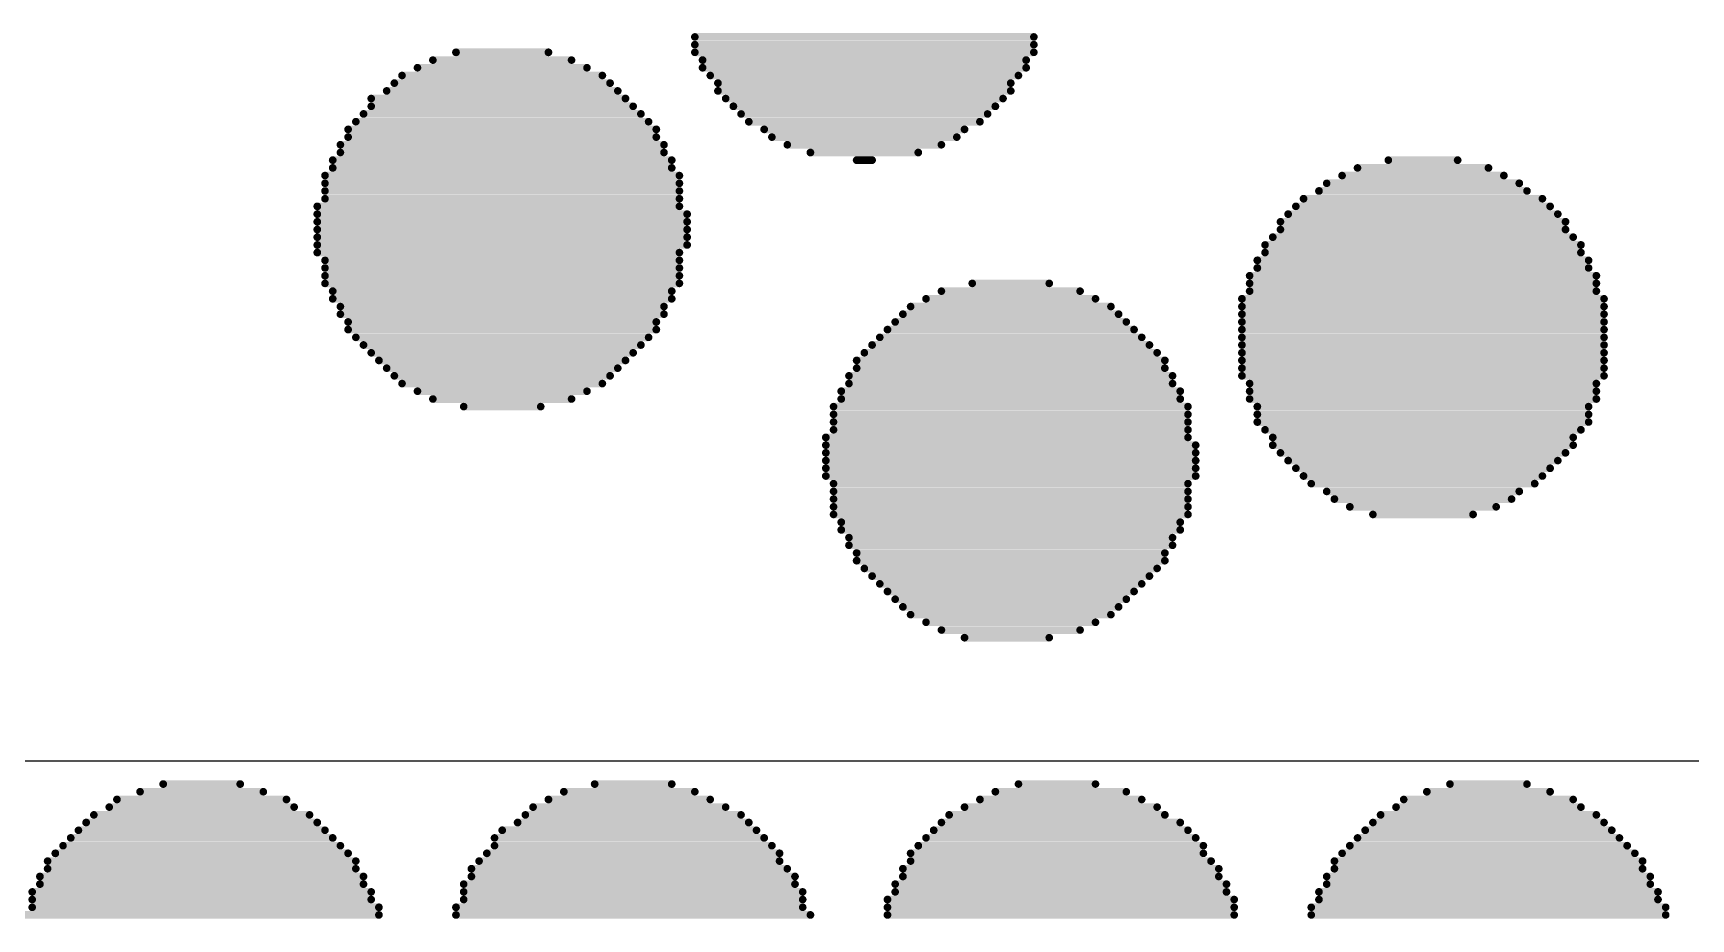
# Model space of a CAD drawing. Header units: millimetres. Extents: x 45 to 209, y 90 to 189.
# Drawn here: x 72.305 to 73.671, y 97.236 to 97.966 of the extents above; entities that cross this region are included whole.
import ezdxf

# ---------------------------------------------------------------- set-up
doc = ezdxf.new("R2010")
doc.units = ezdxf.units.MM
doc.layers.add('TopLayer', color=1, linetype='Continuous')
doc.layers.add('TopOverlay', color=2, linetype='Continuous')

# ---------------------------------------------------------------- blocks, each defined once
blk = doc.blocks.new('5394DE47_A0E8_4329_8464_7791B7C19310_62')
at = {"layer": 'TopOverlay', "const_width": 0.00635}
for points in [[(5.1704, 3.8071), (5.4498, 3.8071)], [(5.1704, 3.8007), (5.4498, 3.8007)], [(4.9418, 3.7817), (5.0815, 3.7817)], [(4.9545, 3.788), (5.0688, 3.788)], [(4.9736, 3.7944), (5.0498, 3.7944)], [(5.1704, 3.7944), (5.4498, 3.7944)], [(5.1768, 3.788), (5.4435, 3.788)], [(5.1768, 3.7817), (5.4435, 3.7817)], [(4.9228, 3.769), (5.1006, 3.769)], [(4.9291, 3.7753), (5.0942, 3.7753)], [(5.1831, 3.7753), (5.4371, 3.7753)], [(5.1895, 3.769), (5.4308, 3.769)], [(4.9037, 3.7563), (5.1133, 3.7563)], [(4.9164, 3.7626), (5.1069, 3.7626)], [(5.1895, 3.7626), (5.4308, 3.7626)], [(5.1958, 3.7563), (5.4244, 3.7563)], [(4.8974, 3.7436), (5.126, 3.7436)], [(4.9037, 3.7499), (5.1196, 3.7499)], [(5.2022, 3.7499), (5.4181, 3.7499)], [(5.2085, 3.7436), (5.4117, 3.7436)], [(4.8847, 3.7309), (5.1387, 3.7309)], [(4.891, 3.7372), (5.1323, 3.7372)], [(5.2149, 3.7372), (5.4054, 3.7372)], [(5.2276, 3.7309), (5.3927, 3.7309)], [(4.8783, 3.7182), (5.145, 3.7182)], [(4.8847, 3.7245), (5.1387, 3.7245)], [(5.2339, 3.7245), (5.3863, 3.7245)], [(5.2466, 3.7182), (5.3736, 3.7182)], [(4.872, 3.7055), (5.1514, 3.7055)], [(4.872, 3.6991), (5.1514, 3.6991)], [(4.8783, 3.7118), (5.145, 3.7118)], [(5.2657, 3.7118), (5.3546, 3.7118)], [(5.3038, 3.7055), (5.3165, 3.7055)], [(5.7165, 3.6991), (5.8245, 3.6991)], [(5.7419, 3.7055), (5.7991, 3.7055)], [(4.8656, 3.6928), (5.1577, 3.6928)], [(4.8656, 3.6864), (5.1577, 3.6864)], [(5.6911, 3.6864), (5.8499, 3.6864)], [(5.7038, 3.6928), (5.8372, 3.6928)], [(4.8656, 3.6801), (5.1577, 3.6801)], [(4.8656, 3.6737), (5.1577, 3.6737)], [(5.6721, 3.6737), (5.8689, 3.6737)], [(5.6848, 3.6801), (5.8562, 3.6801)], [(4.8593, 3.6674), (5.1577, 3.6674)], [(4.8593, 3.661), (5.1641, 3.661)], [(5.6594, 3.661), (5.8816, 3.661)], [(5.6657, 3.6674), (5.8753, 3.6674)], [(4.8593, 3.6547), (5.1641, 3.6547)], [(4.8593, 3.6483), (5.1641, 3.6483)], [(5.653, 3.6547), (5.888, 3.6547)], [(5.653, 3.6483), (5.888, 3.6483)], [(4.8593, 3.642), (5.1641, 3.642)], [(4.8593, 3.6356), (5.1641, 3.6356)], [(5.6403, 3.6356), (5.9007, 3.6356)], [(5.6467, 3.642), (5.8943, 3.642)], [(4.8593, 3.6293), (5.1577, 3.6293)], [(4.8656, 3.6229), (5.1577, 3.6229)], [(5.634, 3.6229), (5.907, 3.6229)], [(5.6403, 3.6293), (5.9007, 3.6293)], [(4.8656, 3.6166), (5.1577, 3.6166)], [(4.8656, 3.6102), (5.1577, 3.6102)], [(4.8656, 3.6039), (5.1577, 3.6039)], [(5.399, 3.6039), (5.4625, 3.6039)], [(5.6276, 3.6102), (5.9134, 3.6102)], [(5.6276, 3.6039), (5.9134, 3.6039)], [(5.634, 3.6166), (5.907, 3.6166)], [(4.872, 3.5975), (5.1514, 3.5975)], [(4.872, 3.5912), (5.1514, 3.5912)], [(5.3609, 3.5912), (5.5006, 3.5912)], [(5.3736, 3.5975), (5.4879, 3.5975)], [(5.6213, 3.5912), (5.9197, 3.5912)], [(5.6276, 3.5975), (5.9134, 3.5975)], [(4.8783, 3.5848), (5.145, 3.5848)], [(4.8783, 3.5785), (5.145, 3.5785)], [(5.3419, 3.5785), (5.5197, 3.5785)], [(5.3482, 3.5848), (5.5133, 3.5848)], [(5.6213, 3.5848), (5.9197, 3.5848)], [(5.6213, 3.5785), (5.9197, 3.5785)], [(4.8847, 3.5721), (5.1387, 3.5721)], [(4.8847, 3.5658), (5.1387, 3.5658)], [(5.3292, 3.5658), (5.5324, 3.5658)], [(5.3355, 3.5721), (5.526, 3.5721)], [(5.6213, 3.5721), (5.9197, 3.5721)], [(5.6213, 3.5658), (5.9197, 3.5658)], [(4.891, 3.5594), (5.1323, 3.5594)], [(4.8974, 3.5531), (5.126, 3.5531)], [(5.3165, 3.5531), (5.5451, 3.5531)], [(5.3228, 3.5594), (5.5387, 3.5594)], [(5.6213, 3.5594), (5.9197, 3.5594)], [(5.6213, 3.5531), (5.9197, 3.5531)], [(4.9037, 3.5467), (5.1196, 3.5467)], [(4.9101, 3.5404), (5.1133, 3.5404)], [(5.3038, 3.5404), (5.5578, 3.5404)], [(5.3101, 3.5467), (5.5514, 3.5467)], [(5.6213, 3.5467), (5.9197, 3.5467)], [(5.6213, 3.5404), (5.9197, 3.5404)], [(4.9164, 3.534), (5.1069, 3.534)], [(4.9228, 3.5277), (5.1006, 3.5277)], [(5.2974, 3.5277), (5.5641, 3.5277)], [(5.3038, 3.534), (5.5578, 3.534)], [(5.6213, 3.534), (5.9197, 3.534)], [(5.6213, 3.5277), (5.9197, 3.5277)], [(4.9291, 3.5213), (5.0942, 3.5213)], [(4.9418, 3.515), (5.0815, 3.515)], [(4.9545, 3.5086), (5.0688, 3.5086)], [(5.2911, 3.515), (5.5705, 3.515)], [(5.2911, 3.5086), (5.5705, 3.5086)], [(5.2974, 3.5213), (5.5641, 3.5213)], [(5.6276, 3.5213), (5.9134, 3.5213)], [(5.6276, 3.515), (5.9134, 3.515)], [(5.6276, 3.5086), (5.9134, 3.5086)], [(4.9799, 3.5023), (5.0434, 3.5023)], [(5.2847, 3.5023), (5.5768, 3.5023)], [(5.2847, 3.4959), (5.5768, 3.4959)], [(5.634, 3.5023), (5.907, 3.5023)], [(5.634, 3.4959), (5.907, 3.4959)], [(5.2847, 3.4896), (5.5768, 3.4896)], [(5.2847, 3.4832), (5.5768, 3.4832)], [(5.634, 3.4896), (5.907, 3.4896)], [(5.6403, 3.4832), (5.9007, 3.4832)], [(5.2784, 3.4769), (5.5768, 3.4769)], [(5.2784, 3.4705), (5.5832, 3.4705)], [(5.6467, 3.4769), (5.8943, 3.4769)], [(5.6467, 3.4705), (5.8943, 3.4705)], [(5.2784, 3.4642), (5.5832, 3.4642)], [(5.2784, 3.4578), (5.5832, 3.4578)], [(5.653, 3.4642), (5.888, 3.4642)], [(5.6594, 3.4578), (5.8816, 3.4578)], [(5.2784, 3.4515), (5.5832, 3.4515)], [(5.2784, 3.4451), (5.5832, 3.4451)], [(5.6657, 3.4515), (5.8753, 3.4515)], [(5.6721, 3.4451), (5.8689, 3.4451)], [(5.2847, 3.4388), (5.5768, 3.4388)], [(5.2847, 3.4324), (5.5768, 3.4324)], [(5.2847, 3.4261), (5.5768, 3.4261)], [(5.6784, 3.4388), (5.8626, 3.4388)], [(5.6911, 3.4324), (5.8499, 3.4324)], [(5.6975, 3.4261), (5.8435, 3.4261)], [(5.2847, 3.4197), (5.5768, 3.4197)], [(5.2847, 3.4134), (5.5768, 3.4134)], [(5.7102, 3.4197), (5.8308, 3.4197)], [(5.7292, 3.4134), (5.8118, 3.4134)], [(5.2911, 3.407), (5.5705, 3.407)], [(5.2911, 3.4007), (5.5705, 3.4007)], [(5.2974, 3.3943), (5.5641, 3.3943)], [(5.2974, 3.388), (5.5641, 3.388)], [(5.3038, 3.3816), (5.5578, 3.3816)], [(5.3038, 3.3753), (5.5578, 3.3753)], [(5.3101, 3.3689), (5.5514, 3.3689)], [(5.3165, 3.3626), (5.5451, 3.3626)], [(5.3228, 3.3562), (5.5387, 3.3562)], [(5.3292, 3.3499), (5.5324, 3.3499)], [(5.3355, 3.3435), (5.526, 3.3435)], [(5.3419, 3.3372), (5.5197, 3.3372)], [(5.3482, 3.3308), (5.5133, 3.3308)], [(5.3609, 3.3245), (5.5006, 3.3245)], [(5.3736, 3.3181), (5.4879, 3.3181)], [(5.3927, 3.3118), (5.4625, 3.3118)], [(4.7132, 3.1848), (4.8148, 3.1848)], [(4.7323, 3.1911), (4.7958, 3.1911)], [(5.0625, 3.1848), (5.1704, 3.1848)], [(5.0879, 3.1911), (5.1514, 3.1911)], [(5.4181, 3.1848), (5.526, 3.1848)], [(5.4371, 3.1911), (5.5006, 3.1911)], [(5.7737, 3.1848), (5.8753, 3.1848)], [(5.7927, 3.1911), (5.8562, 3.1911)], [(4.6878, 3.1721), (4.8402, 3.1721)], [(4.6942, 3.1784), (4.8339, 3.1784)], [(5.0371, 3.1721), (5.1958, 3.1721)], [(5.0498, 3.1784), (5.1831, 3.1784)], [(5.3927, 3.1721), (5.5514, 3.1721)], [(5.4054, 3.1784), (5.5387, 3.1784)], [(5.7483, 3.1721), (5.9007, 3.1721)], [(5.7546, 3.1784), (5.8943, 3.1784)], [(4.6624, 3.153), (4.8656, 3.153)], [(4.6688, 3.1594), (4.8593, 3.1594)], [(4.6751, 3.1657), (4.8529, 3.1657)], [(5.0117, 3.153), (5.2212, 3.153)], [(5.0244, 3.1594), (5.2149, 3.1594)], [(5.0307, 3.1657), (5.2085, 3.1657)], [(5.3673, 3.153), (5.5768, 3.153)], [(5.3736, 3.1594), (5.5705, 3.1594)], [(5.38, 3.1657), (5.5578, 3.1657)], [(5.7229, 3.153), (5.9261, 3.153)], [(5.7292, 3.1594), (5.9197, 3.1594)], [(5.7356, 3.1657), (5.9134, 3.1657)], [(4.6497, 3.1403), (4.8783, 3.1403)], [(4.6561, 3.1467), (4.872, 3.1467)], [(5.0053, 3.1467), (5.2276, 3.1467)], [(5.0053, 3.1403), (5.2339, 3.1403)], [(5.3546, 3.1403), (5.5895, 3.1403)], [(5.3609, 3.1467), (5.5832, 3.1467)], [(5.7102, 3.1403), (5.9388, 3.1403)], [(5.7165, 3.1467), (5.9324, 3.1467)], [(4.637, 3.1276), (4.891, 3.1276)], [(4.6434, 3.134), (4.8847, 3.134)], [(4.9926, 3.1276), (5.2403, 3.1276)], [(4.999, 3.134), (5.2403, 3.134)], [(5.3482, 3.134), (5.5895, 3.134)], [(5.3482, 3.1276), (5.5959, 3.1276)], [(5.6975, 3.1276), (5.9515, 3.1276)], [(5.7038, 3.134), (5.9451, 3.134)], [(4.6307, 3.1149), (4.8974, 3.1149)], [(4.637, 3.1213), (4.891, 3.1213)], [(4.9863, 3.1213), (5.2466, 3.1213)], [(4.9863, 3.1149), (5.253, 3.1149)], [(5.3419, 3.1213), (5.6022, 3.1213)], [(5.3419, 3.1149), (5.6022, 3.1149)], [(5.6911, 3.1149), (5.9578, 3.1149)], [(5.6975, 3.1213), (5.9515, 3.1213)], [(4.6243, 3.1022), (4.9037, 3.1022)], [(4.6307, 3.1086), (4.8974, 3.1086)], [(4.9799, 3.1086), (5.253, 3.1086)], [(4.9799, 3.1022), (5.2593, 3.1022)], [(5.3355, 3.1086), (5.6086, 3.1086)], [(5.3355, 3.1022), (5.6086, 3.1022)], [(5.6848, 3.1022), (5.9642, 3.1022)], [(5.6911, 3.1086), (5.9578, 3.1086)], [(4.6243, 3.0959), (4.9037, 3.0959)], [(4.6243, 3.0895), (4.9101, 3.0895)], [(4.9736, 3.0895), (5.2593, 3.0895)], [(4.9799, 3.0959), (5.2593, 3.0959)], [(5.3292, 3.0959), (5.6149, 3.0959)], [(5.3292, 3.0895), (5.6149, 3.0895)], [(5.6784, 3.0895), (5.9705, 3.0895)], [(5.6848, 3.0959), (5.9642, 3.0959)], [(4.618, 3.0832), (4.9101, 3.0832)], [(4.9736, 3.0832), (5.2657, 3.0832)], [(5.3292, 3.0832), (5.6149, 3.0832)], [(5.6784, 3.0832), (5.9705, 3.0832)]]:
    blk.add_lwpolyline(points, dxfattribs=at)
at = {"layer": 'TopOverlay', "const_width": 0.00317}
for points in [[(5.1689, 3.8071, 1), (5.172, 3.8071, 1)], [(5.1689, 3.8007, 1), (5.172, 3.8007, 1)], [(5.4483, 3.8071, 1), (5.4514, 3.8071, 1)], [(5.4483, 3.8007, 1), (5.4514, 3.8007, 1)], [(4.9403, 3.7817, 1), (4.9434, 3.7817, 1)], [(4.953, 3.788, 1), (4.9561, 3.788, 1)], [(4.972, 3.7944, 1), (4.9752, 3.7944, 1)], [(5.0482, 3.7944, 1), (5.0514, 3.7944, 1)], [(5.0673, 3.788, 1), (5.0704, 3.788, 1)], [(5.08, 3.7817, 1), (5.0831, 3.7817, 1)], [(5.1689, 3.7944, 1), (5.172, 3.7944, 1)], [(5.1752, 3.788, 1), (5.1784, 3.788, 1)], [(5.1752, 3.7817, 1), (5.1784, 3.7817, 1)], [(5.4419, 3.788, 1), (5.4451, 3.788, 1)], [(5.4419, 3.7817, 1), (5.4451, 3.7817, 1)], [(5.4483, 3.7944, 1), (5.4514, 3.7944, 1)], [(4.9212, 3.769, 1), (4.9244, 3.769, 1)], [(4.9276, 3.7753, 1), (4.9307, 3.7753, 1)], [(5.0927, 3.7753, 1), (5.0958, 3.7753, 1)], [(5.099, 3.769, 1), (5.1022, 3.769, 1)], [(5.1816, 3.7753, 1), (5.1847, 3.7753, 1)], [(5.1879, 3.769, 1), (5.1911, 3.769, 1)], [(5.4292, 3.769, 1), (5.4324, 3.769, 1)], [(5.4356, 3.7753, 1), (5.4387, 3.7753, 1)], [(4.9022, 3.7563, 1), (4.9053, 3.7563, 1)], [(4.9149, 3.7626, 1), (4.918, 3.7626, 1)], [(5.1054, 3.7626, 1), (5.1085, 3.7626, 1)], [(5.1117, 3.7563, 1), (5.1149, 3.7563, 1)], [(5.1879, 3.7626, 1), (5.1911, 3.7626, 1)], [(5.1943, 3.7563, 1), (5.1974, 3.7563, 1)], [(5.4229, 3.7563, 1), (5.426, 3.7563, 1)], [(5.4292, 3.7626, 1), (5.4324, 3.7626, 1)], [(4.8958, 3.7436, 1), (4.899, 3.7436, 1)], [(4.9022, 3.7499, 1), (4.9053, 3.7499, 1)], [(5.1181, 3.7499, 1), (5.1212, 3.7499, 1)], [(5.1244, 3.7436, 1), (5.1276, 3.7436, 1)], [(5.2006, 3.7499, 1), (5.2038, 3.7499, 1)], [(5.207, 3.7436, 1), (5.2101, 3.7436, 1)], [(5.4102, 3.7436, 1), (5.4133, 3.7436, 1)], [(5.4165, 3.7499, 1), (5.4197, 3.7499, 1)], [(4.8831, 3.7309, 1), (4.8863, 3.7309, 1)], [(4.8895, 3.7372, 1), (4.8926, 3.7372, 1)], [(5.1308, 3.7372, 1), (5.1339, 3.7372, 1)], [(5.1371, 3.7309, 1), (5.1403, 3.7309, 1)], [(5.2133, 3.7372, 1), (5.2165, 3.7372, 1)], [(5.226, 3.7309, 1), (5.2292, 3.7309, 1)], [(5.3911, 3.7309, 1), (5.3943, 3.7309, 1)], [(5.4038, 3.7372, 1), (5.407, 3.7372, 1)], [(4.8768, 3.7182, 1), (4.8799, 3.7182, 1)], [(4.8831, 3.7245, 1), (4.8863, 3.7245, 1)], [(5.1371, 3.7245, 1), (5.1403, 3.7245, 1)], [(5.1435, 3.7182, 1), (5.1466, 3.7182, 1)], [(5.2324, 3.7245, 1), (5.2355, 3.7245, 1)], [(5.2451, 3.7182, 1), (5.2482, 3.7182, 1)], [(5.3721, 3.7182, 1), (5.3752, 3.7182, 1)], [(5.3848, 3.7245, 1), (5.3879, 3.7245, 1)], [(4.8704, 3.7055, 1), (4.8736, 3.7055, 1)], [(4.8704, 3.6991, 1), (4.8736, 3.6991, 1)], [(4.8768, 3.7118, 1), (4.8799, 3.7118, 1)], [(5.1435, 3.7118, 1), (5.1466, 3.7118, 1)], [(5.1498, 3.7055, 1), (5.153, 3.7055, 1)], [(5.1498, 3.6991, 1), (5.153, 3.6991, 1)], [(5.2641, 3.7118, 1), (5.2673, 3.7118, 1)], [(5.3022, 3.7055, 1), (5.3054, 3.7055, 1)], [(5.3149, 3.7055, 1), (5.3181, 3.7055, 1)], [(5.353, 3.7118, 1), (5.3562, 3.7118, 1)], [(5.715, 3.6991, 1), (5.7181, 3.6991, 1)], [(5.7404, 3.7055, 1), (5.7435, 3.7055, 1)], [(5.7975, 3.7055, 1), (5.8007, 3.7055, 1)], [(5.8229, 3.6991, 1), (5.8261, 3.6991, 1)], [(4.8641, 3.6928, 1), (4.8672, 3.6928, 1)], [(4.8641, 3.6864, 1), (4.8672, 3.6864, 1)], [(5.1562, 3.6928, 1), (5.1593, 3.6928, 1)], [(5.1562, 3.6864, 1), (5.1593, 3.6864, 1)], [(5.6896, 3.6864, 1), (5.6927, 3.6864, 1)], [(5.7023, 3.6928, 1), (5.7054, 3.6928, 1)], [(5.8356, 3.6928, 1), (5.8388, 3.6928, 1)], [(5.8483, 3.6864, 1), (5.8515, 3.6864, 1)], [(4.8641, 3.6801, 1), (4.8672, 3.6801, 1)], [(4.8641, 3.6737, 1), (4.8672, 3.6737, 1)], [(5.1562, 3.6801, 1), (5.1593, 3.6801, 1)], [(5.1562, 3.6737, 1), (5.1593, 3.6737, 1)], [(5.6705, 3.6737, 1), (5.6737, 3.6737, 1)], [(5.6832, 3.6801, 1), (5.6864, 3.6801, 1)], [(5.8547, 3.6801, 1), (5.8578, 3.6801, 1)], [(5.8674, 3.6737, 1), (5.8705, 3.6737, 1)], [(4.8577, 3.6674, 1), (4.8609, 3.6674, 1)], [(4.8577, 3.661, 1), (4.8609, 3.661, 1)], [(5.1562, 3.6674, 1), (5.1593, 3.6674, 1)], [(5.1625, 3.661, 1), (5.1657, 3.661, 1)], [(5.6578, 3.661, 1), (5.661, 3.661, 1)], [(5.6642, 3.6674, 1), (5.6673, 3.6674, 1)], [(5.8737, 3.6674, 1), (5.8769, 3.6674, 1)], [(5.8801, 3.661, 1), (5.8832, 3.661, 1)], [(4.8577, 3.6547, 1), (4.8609, 3.6547, 1)], [(4.8577, 3.6483, 1), (4.8609, 3.6483, 1)], [(5.1625, 3.6547, 1), (5.1657, 3.6547, 1)], [(5.1625, 3.6483, 1), (5.1657, 3.6483, 1)], [(5.6515, 3.6547, 1), (5.6546, 3.6547, 1)], [(5.6515, 3.6483, 1), (5.6546, 3.6483, 1)], [(5.8864, 3.6547, 1), (5.8896, 3.6547, 1)], [(5.8864, 3.6483, 1), (5.8896, 3.6483, 1)], [(4.8577, 3.642, 1), (4.8609, 3.642, 1)], [(4.8577, 3.6356, 1), (4.8609, 3.6356, 1)], [(5.1625, 3.642, 1), (5.1657, 3.642, 1)], [(5.1625, 3.6356, 1), (5.1657, 3.6356, 1)], [(5.6388, 3.6356, 1), (5.6419, 3.6356, 1)], [(5.6451, 3.642, 1), (5.6483, 3.642, 1)], [(5.8928, 3.642, 1), (5.8959, 3.642, 1)], [(5.8991, 3.6356, 1), (5.9023, 3.6356, 1)], [(4.8577, 3.6293, 1), (4.8609, 3.6293, 1)], [(4.8641, 3.6229, 1), (4.8672, 3.6229, 1)], [(5.1562, 3.6293, 1), (5.1593, 3.6293, 1)], [(5.1562, 3.6229, 1), (5.1593, 3.6229, 1)], [(5.6324, 3.6229, 1), (5.6356, 3.6229, 1)], [(5.6388, 3.6293, 1), (5.6419, 3.6293, 1)], [(5.8991, 3.6293, 1), (5.9023, 3.6293, 1)], [(5.9055, 3.6229, 1), (5.9086, 3.6229, 1)], [(4.8641, 3.6166, 1), (4.8672, 3.6166, 1)], [(4.8641, 3.6102, 1), (4.8672, 3.6102, 1)], [(4.8641, 3.6039, 1), (4.8672, 3.6039, 1)], [(5.1562, 3.6166, 1), (5.1593, 3.6166, 1)], [(5.1562, 3.6102, 1), (5.1593, 3.6102, 1)], [(5.1562, 3.6039, 1), (5.1593, 3.6039, 1)], [(5.3975, 3.6039, 1), (5.4006, 3.6039, 1)], [(5.461, 3.6039, 1), (5.4641, 3.6039, 1)], [(5.6261, 3.6102, 1), (5.6292, 3.6102, 1)], [(5.6261, 3.6039, 1), (5.6292, 3.6039, 1)], [(5.6324, 3.6166, 1), (5.6356, 3.6166, 1)], [(5.9055, 3.6166, 1), (5.9086, 3.6166, 1)], [(5.9118, 3.6102, 1), (5.915, 3.6102, 1)], [(5.9118, 3.6039, 1), (5.915, 3.6039, 1)], [(4.8704, 3.5975, 1), (4.8736, 3.5975, 1)], [(4.8704, 3.5912, 1), (4.8736, 3.5912, 1)], [(5.1498, 3.5975, 1), (5.153, 3.5975, 1)], [(5.1498, 3.5912, 1), (5.153, 3.5912, 1)], [(5.3594, 3.5912, 1), (5.3625, 3.5912, 1)], [(5.3721, 3.5975, 1), (5.3752, 3.5975, 1)], [(5.4864, 3.5975, 1), (5.4895, 3.5975, 1)], [(5.4991, 3.5912, 1), (5.5022, 3.5912, 1)], [(5.6197, 3.5912, 1), (5.6229, 3.5912, 1)], [(5.6261, 3.5975, 1), (5.6292, 3.5975, 1)], [(5.9118, 3.5975, 1), (5.915, 3.5975, 1)], [(5.9182, 3.5912, 1), (5.9213, 3.5912, 1)], [(4.8768, 3.5848, 1), (4.8799, 3.5848, 1)], [(4.8768, 3.5785, 1), (4.8799, 3.5785, 1)], [(5.1435, 3.5848, 1), (5.1466, 3.5848, 1)], [(5.1435, 3.5785, 1), (5.1466, 3.5785, 1)], [(5.3403, 3.5785, 1), (5.3435, 3.5785, 1)], [(5.3467, 3.5848, 1), (5.3498, 3.5848, 1)], [(5.5118, 3.5848, 1), (5.5149, 3.5848, 1)], [(5.5181, 3.5785, 1), (5.5213, 3.5785, 1)], [(5.6197, 3.5848, 1), (5.6229, 3.5848, 1)], [(5.6197, 3.5785, 1), (5.6229, 3.5785, 1)], [(5.9182, 3.5848, 1), (5.9213, 3.5848, 1)], [(5.9182, 3.5785, 1), (5.9213, 3.5785, 1)], [(4.8831, 3.5721, 1), (4.8863, 3.5721, 1)], [(4.8831, 3.5658, 1), (4.8863, 3.5658, 1)], [(5.1371, 3.5721, 1), (5.1403, 3.5721, 1)], [(5.1371, 3.5658, 1), (5.1403, 3.5658, 1)], [(5.3276, 3.5658, 1), (5.3308, 3.5658, 1)], [(5.334, 3.5721, 1), (5.3371, 3.5721, 1)], [(5.5245, 3.5721, 1), (5.5276, 3.5721, 1)], [(5.5308, 3.5658, 1), (5.534, 3.5658, 1)], [(5.6197, 3.5721, 1), (5.6229, 3.5721, 1)], [(5.6197, 3.5658, 1), (5.6229, 3.5658, 1)], [(5.9182, 3.5721, 1), (5.9213, 3.5721, 1)], [(5.9182, 3.5658, 1), (5.9213, 3.5658, 1)], [(4.8895, 3.5594, 1), (4.8926, 3.5594, 1)], [(4.8958, 3.5531, 1), (4.899, 3.5531, 1)], [(5.1244, 3.5531, 1), (5.1276, 3.5531, 1)], [(5.1308, 3.5594, 1), (5.1339, 3.5594, 1)], [(5.3149, 3.5531, 1), (5.3181, 3.5531, 1)], [(5.3213, 3.5594, 1), (5.3244, 3.5594, 1)], [(5.5372, 3.5594, 1), (5.5403, 3.5594, 1)], [(5.5435, 3.5531, 1), (5.5467, 3.5531, 1)], [(5.6197, 3.5594, 1), (5.6229, 3.5594, 1)], [(5.6197, 3.5531, 1), (5.6229, 3.5531, 1)], [(5.9182, 3.5594, 1), (5.9213, 3.5594, 1)], [(5.9182, 3.5531, 1), (5.9213, 3.5531, 1)], [(4.9022, 3.5467, 1), (4.9053, 3.5467, 1)], [(4.9085, 3.5404, 1), (4.9117, 3.5404, 1)], [(5.1117, 3.5404, 1), (5.1149, 3.5404, 1)], [(5.1181, 3.5467, 1), (5.1212, 3.5467, 1)], [(5.3022, 3.5404, 1), (5.3054, 3.5404, 1)], [(5.3086, 3.5467, 1), (5.3117, 3.5467, 1)], [(5.5499, 3.5467, 1), (5.553, 3.5467, 1)], [(5.5562, 3.5404, 1), (5.5594, 3.5404, 1)], [(5.6197, 3.5467, 1), (5.6229, 3.5467, 1)], [(5.6197, 3.5404, 1), (5.6229, 3.5404, 1)], [(5.9182, 3.5467, 1), (5.9213, 3.5467, 1)], [(5.9182, 3.5404, 1), (5.9213, 3.5404, 1)], [(4.9149, 3.534, 1), (4.918, 3.534, 1)], [(4.9212, 3.5277, 1), (4.9244, 3.5277, 1)], [(5.099, 3.5277, 1), (5.1022, 3.5277, 1)], [(5.1054, 3.534, 1), (5.1085, 3.534, 1)], [(5.2959, 3.5277, 1), (5.299, 3.5277, 1)], [(5.3022, 3.534, 1), (5.3054, 3.534, 1)], [(5.5562, 3.534, 1), (5.5594, 3.534, 1)], [(5.5626, 3.5277, 1), (5.5657, 3.5277, 1)], [(5.6197, 3.534, 1), (5.6229, 3.534, 1)], [(5.6197, 3.5277, 1), (5.6229, 3.5277, 1)], [(5.9182, 3.534, 1), (5.9213, 3.534, 1)], [(5.9182, 3.5277, 1), (5.9213, 3.5277, 1)], [(4.9276, 3.5213, 1), (4.9307, 3.5213, 1)], [(4.9403, 3.515, 1), (4.9434, 3.515, 1)], [(4.953, 3.5086, 1), (4.9561, 3.5086, 1)], [(5.0673, 3.5086, 1), (5.0704, 3.5086, 1)], [(5.08, 3.515, 1), (5.0831, 3.515, 1)], [(5.0927, 3.5213, 1), (5.0958, 3.5213, 1)], [(5.2895, 3.515, 1), (5.2927, 3.515, 1)], [(5.2895, 3.5086, 1), (5.2927, 3.5086, 1)], [(5.2959, 3.5213, 1), (5.299, 3.5213, 1)], [(5.5626, 3.5213, 1), (5.5657, 3.5213, 1)], [(5.5689, 3.515, 1), (5.5721, 3.515, 1)], [(5.5689, 3.5086, 1), (5.5721, 3.5086, 1)], [(5.6261, 3.5213, 1), (5.6292, 3.5213, 1)], [(5.6261, 3.515, 1), (5.6292, 3.515, 1)], [(5.6261, 3.5086, 1), (5.6292, 3.5086, 1)], [(5.9118, 3.5213, 1), (5.915, 3.5213, 1)], [(5.9118, 3.515, 1), (5.915, 3.515, 1)], [(5.9118, 3.5086, 1), (5.915, 3.5086, 1)], [(4.9784, 3.5023, 1), (4.9815, 3.5023, 1)], [(5.0419, 3.5023, 1), (5.045, 3.5023, 1)], [(5.2832, 3.5023, 1), (5.2863, 3.5023, 1)], [(5.2832, 3.4959, 1), (5.2863, 3.4959, 1)], [(5.5753, 3.5023, 1), (5.5784, 3.5023, 1)], [(5.5753, 3.4959, 1), (5.5784, 3.4959, 1)], [(5.6324, 3.5023, 1), (5.6356, 3.5023, 1)], [(5.6324, 3.4959, 1), (5.6356, 3.4959, 1)], [(5.9055, 3.5023, 1), (5.9086, 3.5023, 1)], [(5.9055, 3.4959, 1), (5.9086, 3.4959, 1)], [(5.2832, 3.4896, 1), (5.2863, 3.4896, 1)], [(5.2832, 3.4832, 1), (5.2863, 3.4832, 1)], [(5.5753, 3.4896, 1), (5.5784, 3.4896, 1)], [(5.5753, 3.4832, 1), (5.5784, 3.4832, 1)], [(5.6324, 3.4896, 1), (5.6356, 3.4896, 1)], [(5.6388, 3.4832, 1), (5.6419, 3.4832, 1)], [(5.8991, 3.4832, 1), (5.9023, 3.4832, 1)], [(5.9055, 3.4896, 1), (5.9086, 3.4896, 1)], [(5.2768, 3.4769, 1), (5.28, 3.4769, 1)], [(5.2768, 3.4705, 1), (5.28, 3.4705, 1)], [(5.5753, 3.4769, 1), (5.5784, 3.4769, 1)], [(5.5816, 3.4705, 1), (5.5848, 3.4705, 1)], [(5.6451, 3.4769, 1), (5.6483, 3.4769, 1)], [(5.6451, 3.4705, 1), (5.6483, 3.4705, 1)], [(5.8928, 3.4769, 1), (5.8959, 3.4769, 1)], [(5.8928, 3.4705, 1), (5.8959, 3.4705, 1)], [(5.2768, 3.4642, 1), (5.28, 3.4642, 1)], [(5.2768, 3.4578, 1), (5.28, 3.4578, 1)], [(5.5816, 3.4642, 1), (5.5848, 3.4642, 1)], [(5.5816, 3.4578, 1), (5.5848, 3.4578, 1)], [(5.6515, 3.4642, 1), (5.6546, 3.4642, 1)], [(5.6578, 3.4578, 1), (5.661, 3.4578, 1)], [(5.8801, 3.4578, 1), (5.8832, 3.4578, 1)], [(5.8864, 3.4642, 1), (5.8896, 3.4642, 1)], [(5.2768, 3.4515, 1), (5.28, 3.4515, 1)], [(5.2768, 3.4451, 1), (5.28, 3.4451, 1)], [(5.5816, 3.4515, 1), (5.5848, 3.4515, 1)], [(5.5816, 3.4451, 1), (5.5848, 3.4451, 1)], [(5.6642, 3.4515, 1), (5.6673, 3.4515, 1)], [(5.6705, 3.4451, 1), (5.6737, 3.4451, 1)], [(5.8674, 3.4451, 1), (5.8705, 3.4451, 1)], [(5.8737, 3.4515, 1), (5.8769, 3.4515, 1)], [(5.2832, 3.4388, 1), (5.2863, 3.4388, 1)], [(5.2832, 3.4324, 1), (5.2863, 3.4324, 1)], [(5.2832, 3.4261, 1), (5.2863, 3.4261, 1)], [(5.5753, 3.4388, 1), (5.5784, 3.4388, 1)], [(5.5753, 3.4324, 1), (5.5784, 3.4324, 1)], [(5.5753, 3.4261, 1), (5.5784, 3.4261, 1)], [(5.6769, 3.4388, 1), (5.68, 3.4388, 1)], [(5.6896, 3.4324, 1), (5.6927, 3.4324, 1)], [(5.6959, 3.4261, 1), (5.6991, 3.4261, 1)], [(5.842, 3.4261, 1), (5.8451, 3.4261, 1)], [(5.8483, 3.4324, 1), (5.8515, 3.4324, 1)], [(5.861, 3.4388, 1), (5.8642, 3.4388, 1)], [(5.2832, 3.4197, 1), (5.2863, 3.4197, 1)], [(5.2832, 3.4134, 1), (5.2863, 3.4134, 1)], [(5.5753, 3.4197, 1), (5.5784, 3.4197, 1)], [(5.5753, 3.4134, 1), (5.5784, 3.4134, 1)], [(5.7086, 3.4197, 1), (5.7118, 3.4197, 1)], [(5.7277, 3.4134, 1), (5.7308, 3.4134, 1)], [(5.8102, 3.4134, 1), (5.8134, 3.4134, 1)], [(5.8293, 3.4197, 1), (5.8324, 3.4197, 1)], [(5.2895, 3.407, 1), (5.2927, 3.407, 1)], [(5.2895, 3.4007, 1), (5.2927, 3.4007, 1)], [(5.5689, 3.407, 1), (5.5721, 3.407, 1)], [(5.5689, 3.4007, 1), (5.5721, 3.4007, 1)], [(5.2959, 3.3943, 1), (5.299, 3.3943, 1)], [(5.2959, 3.388, 1), (5.299, 3.388, 1)], [(5.5626, 3.3943, 1), (5.5657, 3.3943, 1)], [(5.5626, 3.388, 1), (5.5657, 3.388, 1)], [(5.3022, 3.3816, 1), (5.3054, 3.3816, 1)], [(5.3022, 3.3753, 1), (5.3054, 3.3753, 1)], [(5.5562, 3.3816, 1), (5.5594, 3.3816, 1)], [(5.5562, 3.3753, 1), (5.5594, 3.3753, 1)], [(5.3086, 3.3689, 1), (5.3117, 3.3689, 1)], [(5.3149, 3.3626, 1), (5.3181, 3.3626, 1)], [(5.5435, 3.3626, 1), (5.5467, 3.3626, 1)], [(5.5499, 3.3689, 1), (5.553, 3.3689, 1)], [(5.3213, 3.3562, 1), (5.3244, 3.3562, 1)], [(5.3276, 3.3499, 1), (5.3308, 3.3499, 1)], [(5.5308, 3.3499, 1), (5.534, 3.3499, 1)], [(5.5372, 3.3562, 1), (5.5403, 3.3562, 1)], [(5.334, 3.3435, 1), (5.3371, 3.3435, 1)], [(5.3403, 3.3372, 1), (5.3435, 3.3372, 1)], [(5.3467, 3.3308, 1), (5.3498, 3.3308, 1)], [(5.5118, 3.3308, 1), (5.5149, 3.3308, 1)], [(5.5181, 3.3372, 1), (5.5213, 3.3372, 1)], [(5.5245, 3.3435, 1), (5.5276, 3.3435, 1)], [(5.3594, 3.3245, 1), (5.3625, 3.3245, 1)], [(5.3721, 3.3181, 1), (5.3752, 3.3181, 1)], [(5.4864, 3.3181, 1), (5.4895, 3.3181, 1)], [(5.4991, 3.3245, 1), (5.5022, 3.3245, 1)], [(5.3911, 3.3118, 1), (5.3943, 3.3118, 1)], [(5.461, 3.3118, 1), (5.4641, 3.3118, 1)], [(4.7117, 3.1848, 1), (4.7148, 3.1848, 1)], [(4.7307, 3.1911, 1), (4.7339, 3.1911, 1)], [(4.7942, 3.1911, 1), (4.7974, 3.1911, 1)], [(4.8133, 3.1848, 1), (4.8164, 3.1848, 1)], [(5.0609, 3.1848, 1), (5.0641, 3.1848, 1)], [(5.0863, 3.1911, 1), (5.0895, 3.1911, 1)], [(5.1498, 3.1911, 1), (5.153, 3.1911, 1)], [(5.1689, 3.1848, 1), (5.172, 3.1848, 1)], [(5.4165, 3.1848, 1), (5.4197, 3.1848, 1)], [(5.4356, 3.1911, 1), (5.4387, 3.1911, 1)], [(5.4991, 3.1911, 1), (5.5022, 3.1911, 1)], [(5.5245, 3.1848, 1), (5.5276, 3.1848, 1)], [(5.7721, 3.1848, 1), (5.7753, 3.1848, 1)], [(5.7912, 3.1911, 1), (5.7943, 3.1911, 1)], [(5.8547, 3.1911, 1), (5.8578, 3.1911, 1)], [(5.8737, 3.1848, 1), (5.8769, 3.1848, 1)], [(4.6863, 3.1721, 1), (4.6894, 3.1721, 1)], [(4.6926, 3.1784, 1), (4.6958, 3.1784, 1)], [(4.8323, 3.1784, 1), (4.8355, 3.1784, 1)], [(4.8387, 3.1721, 1), (4.8418, 3.1721, 1)], [(5.0355, 3.1721, 1), (5.0387, 3.1721, 1)], [(5.0482, 3.1784, 1), (5.0514, 3.1784, 1)], [(5.1816, 3.1784, 1), (5.1847, 3.1784, 1)], [(5.1943, 3.1721, 1), (5.1974, 3.1721, 1)], [(5.3911, 3.1721, 1), (5.3943, 3.1721, 1)], [(5.4038, 3.1784, 1), (5.407, 3.1784, 1)], [(5.5372, 3.1784, 1), (5.5403, 3.1784, 1)], [(5.5499, 3.1721, 1), (5.553, 3.1721, 1)], [(5.7467, 3.1721, 1), (5.7499, 3.1721, 1)], [(5.7531, 3.1784, 1), (5.7562, 3.1784, 1)], [(5.8928, 3.1784, 1), (5.8959, 3.1784, 1)], [(5.8991, 3.1721, 1), (5.9023, 3.1721, 1)], [(4.6609, 3.153, 1), (4.664, 3.153, 1)], [(4.6672, 3.1594, 1), (4.6704, 3.1594, 1)], [(4.6736, 3.1657, 1), (4.6767, 3.1657, 1)], [(4.8514, 3.1657, 1), (4.8545, 3.1657, 1)], [(4.8577, 3.1594, 1), (4.8609, 3.1594, 1)], [(4.8641, 3.153, 1), (4.8672, 3.153, 1)], [(5.0101, 3.153, 1), (5.0133, 3.153, 1)], [(5.0228, 3.1594, 1), (5.026, 3.1594, 1)], [(5.0292, 3.1657, 1), (5.0323, 3.1657, 1)], [(5.207, 3.1657, 1), (5.2101, 3.1657, 1)], [(5.2133, 3.1594, 1), (5.2165, 3.1594, 1)], [(5.2197, 3.153, 1), (5.2228, 3.153, 1)], [(5.3657, 3.153, 1), (5.3689, 3.153, 1)], [(5.3721, 3.1594, 1), (5.3752, 3.1594, 1)], [(5.3784, 3.1657, 1), (5.3816, 3.1657, 1)], [(5.5562, 3.1657, 1), (5.5594, 3.1657, 1)], [(5.5689, 3.1594, 1), (5.5721, 3.1594, 1)], [(5.5753, 3.153, 1), (5.5784, 3.153, 1)], [(5.7213, 3.153, 1), (5.7245, 3.153, 1)], [(5.7277, 3.1594, 1), (5.7308, 3.1594, 1)], [(5.734, 3.1657, 1), (5.7372, 3.1657, 1)], [(5.9118, 3.1657, 1), (5.915, 3.1657, 1)], [(5.9182, 3.1594, 1), (5.9213, 3.1594, 1)], [(5.9245, 3.153, 1), (5.9277, 3.153, 1)], [(4.6482, 3.1403, 1), (4.6513, 3.1403, 1)], [(4.6545, 3.1467, 1), (4.6577, 3.1467, 1)], [(4.8704, 3.1467, 1), (4.8736, 3.1467, 1)], [(4.8768, 3.1403, 1), (4.8799, 3.1403, 1)], [(5.0038, 3.1467, 1), (5.0069, 3.1467, 1)], [(5.0038, 3.1403, 1), (5.0069, 3.1403, 1)], [(5.226, 3.1467, 1), (5.2292, 3.1467, 1)], [(5.2324, 3.1403, 1), (5.2355, 3.1403, 1)], [(5.353, 3.1403, 1), (5.3562, 3.1403, 1)], [(5.3594, 3.1467, 1), (5.3625, 3.1467, 1)], [(5.5816, 3.1467, 1), (5.5848, 3.1467, 1)], [(5.588, 3.1403, 1), (5.5911, 3.1403, 1)], [(5.7086, 3.1403, 1), (5.7118, 3.1403, 1)], [(5.715, 3.1467, 1), (5.7181, 3.1467, 1)], [(5.9309, 3.1467, 1), (5.934, 3.1467, 1)], [(5.9372, 3.1403, 1), (5.9404, 3.1403, 1)], [(4.6355, 3.1276, 1), (4.6386, 3.1276, 1)], [(4.6418, 3.134, 1), (4.645, 3.134, 1)], [(4.8831, 3.134, 1), (4.8863, 3.134, 1)], [(4.8895, 3.1276, 1), (4.8926, 3.1276, 1)], [(4.9911, 3.1276, 1), (4.9942, 3.1276, 1)], [(4.9974, 3.134, 1), (5.0006, 3.134, 1)], [(5.2387, 3.134, 1), (5.2419, 3.134, 1)], [(5.2387, 3.1276, 1), (5.2419, 3.1276, 1)], [(5.3467, 3.134, 1), (5.3498, 3.134, 1)], [(5.3467, 3.1276, 1), (5.3498, 3.1276, 1)], [(5.588, 3.134, 1), (5.5911, 3.134, 1)], [(5.5943, 3.1276, 1), (5.5975, 3.1276, 1)], [(5.6959, 3.1276, 1), (5.6991, 3.1276, 1)], [(5.7023, 3.134, 1), (5.7054, 3.134, 1)], [(5.9436, 3.134, 1), (5.9467, 3.134, 1)], [(5.9499, 3.1276, 1), (5.9531, 3.1276, 1)], [(4.6291, 3.1149, 1), (4.6323, 3.1149, 1)], [(4.6355, 3.1213, 1), (4.6386, 3.1213, 1)], [(4.8895, 3.1213, 1), (4.8926, 3.1213, 1)], [(4.8958, 3.1149, 1), (4.899, 3.1149, 1)], [(4.9847, 3.1213, 1), (4.9879, 3.1213, 1)], [(4.9847, 3.1149, 1), (4.9879, 3.1149, 1)], [(5.2451, 3.1213, 1), (5.2482, 3.1213, 1)], [(5.2514, 3.1149, 1), (5.2546, 3.1149, 1)], [(5.3403, 3.1213, 1), (5.3435, 3.1213, 1)], [(5.3403, 3.1149, 1), (5.3435, 3.1149, 1)], [(5.6007, 3.1213, 1), (5.6038, 3.1213, 1)], [(5.6007, 3.1149, 1), (5.6038, 3.1149, 1)], [(5.6896, 3.1149, 1), (5.6927, 3.1149, 1)], [(5.6959, 3.1213, 1), (5.6991, 3.1213, 1)], [(5.9499, 3.1213, 1), (5.9531, 3.1213, 1)], [(5.9563, 3.1149, 1), (5.9594, 3.1149, 1)], [(4.6228, 3.1022, 1), (4.6259, 3.1022, 1)], [(4.6291, 3.1086, 1), (4.6323, 3.1086, 1)], [(4.8958, 3.1086, 1), (4.899, 3.1086, 1)], [(4.9022, 3.1022, 1), (4.9053, 3.1022, 1)], [(4.9784, 3.1086, 1), (4.9815, 3.1086, 1)], [(4.9784, 3.1022, 1), (4.9815, 3.1022, 1)], [(5.2514, 3.1086, 1), (5.2546, 3.1086, 1)], [(5.2578, 3.1022, 1), (5.2609, 3.1022, 1)], [(5.334, 3.1086, 1), (5.3371, 3.1086, 1)], [(5.334, 3.1022, 1), (5.3371, 3.1022, 1)], [(5.607, 3.1086, 1), (5.6102, 3.1086, 1)], [(5.607, 3.1022, 1), (5.6102, 3.1022, 1)], [(5.6832, 3.1022, 1), (5.6864, 3.1022, 1)], [(5.6896, 3.1086, 1), (5.6927, 3.1086, 1)], [(5.9563, 3.1086, 1), (5.9594, 3.1086, 1)], [(5.9626, 3.1022, 1), (5.9658, 3.1022, 1)], [(4.6228, 3.0959, 1), (4.6259, 3.0959, 1)], [(4.6228, 3.0895, 1), (4.6259, 3.0895, 1)], [(4.9022, 3.0959, 1), (4.9053, 3.0959, 1)], [(4.9085, 3.0895, 1), (4.9117, 3.0895, 1)], [(4.972, 3.0895, 1), (4.9752, 3.0895, 1)], [(4.9784, 3.0959, 1), (4.9815, 3.0959, 1)], [(5.2578, 3.0959, 1), (5.2609, 3.0959, 1)], [(5.2578, 3.0895, 1), (5.2609, 3.0895, 1)], [(5.3276, 3.0959, 1), (5.3308, 3.0959, 1)], [(5.3276, 3.0895, 1), (5.3308, 3.0895, 1)], [(5.6134, 3.0959, 1), (5.6165, 3.0959, 1)], [(5.6134, 3.0895, 1), (5.6165, 3.0895, 1)], [(5.6769, 3.0895, 1), (5.68, 3.0895, 1)], [(5.6832, 3.0959, 1), (5.6864, 3.0959, 1)], [(5.9626, 3.0959, 1), (5.9658, 3.0959, 1)], [(5.969, 3.0895, 1), (5.9721, 3.0895, 1)], [(4.9085, 3.0832, 1), (4.9117, 3.0832, 1)], [(4.972, 3.0832, 1), (4.9752, 3.0832, 1)], [(5.2641, 3.0832, 1), (5.2673, 3.0832, 1)], [(5.3276, 3.0832, 1), (5.3308, 3.0832, 1)], [(5.6134, 3.0832, 1), (5.6165, 3.0832, 1)], [(5.6769, 3.0832, 1), (5.68, 3.0832, 1)], [(5.969, 3.0832, 1), (5.9721, 3.0832, 1)]]:
    blk.add_lwpolyline(points, format="xyb", close=True, dxfattribs=at)

msp = doc.modelspace()

# ---------------------------------------------------------------- linework, layer by layer
at = {"layer": 'TopLayer'}
msp.add_line((74.3207, 97.3656), (64.8207, 97.3656), dxfattribs=at)

# ---------------------------------------------------------------- block references
at = {"rotation": 360}
msp.add_blockref('5394DE47_A0E8_4329_8464_7791B7C19310_62', (67.6797, 94.1556), dxfattribs=at)

doc.saveas('drawing.dxf')
